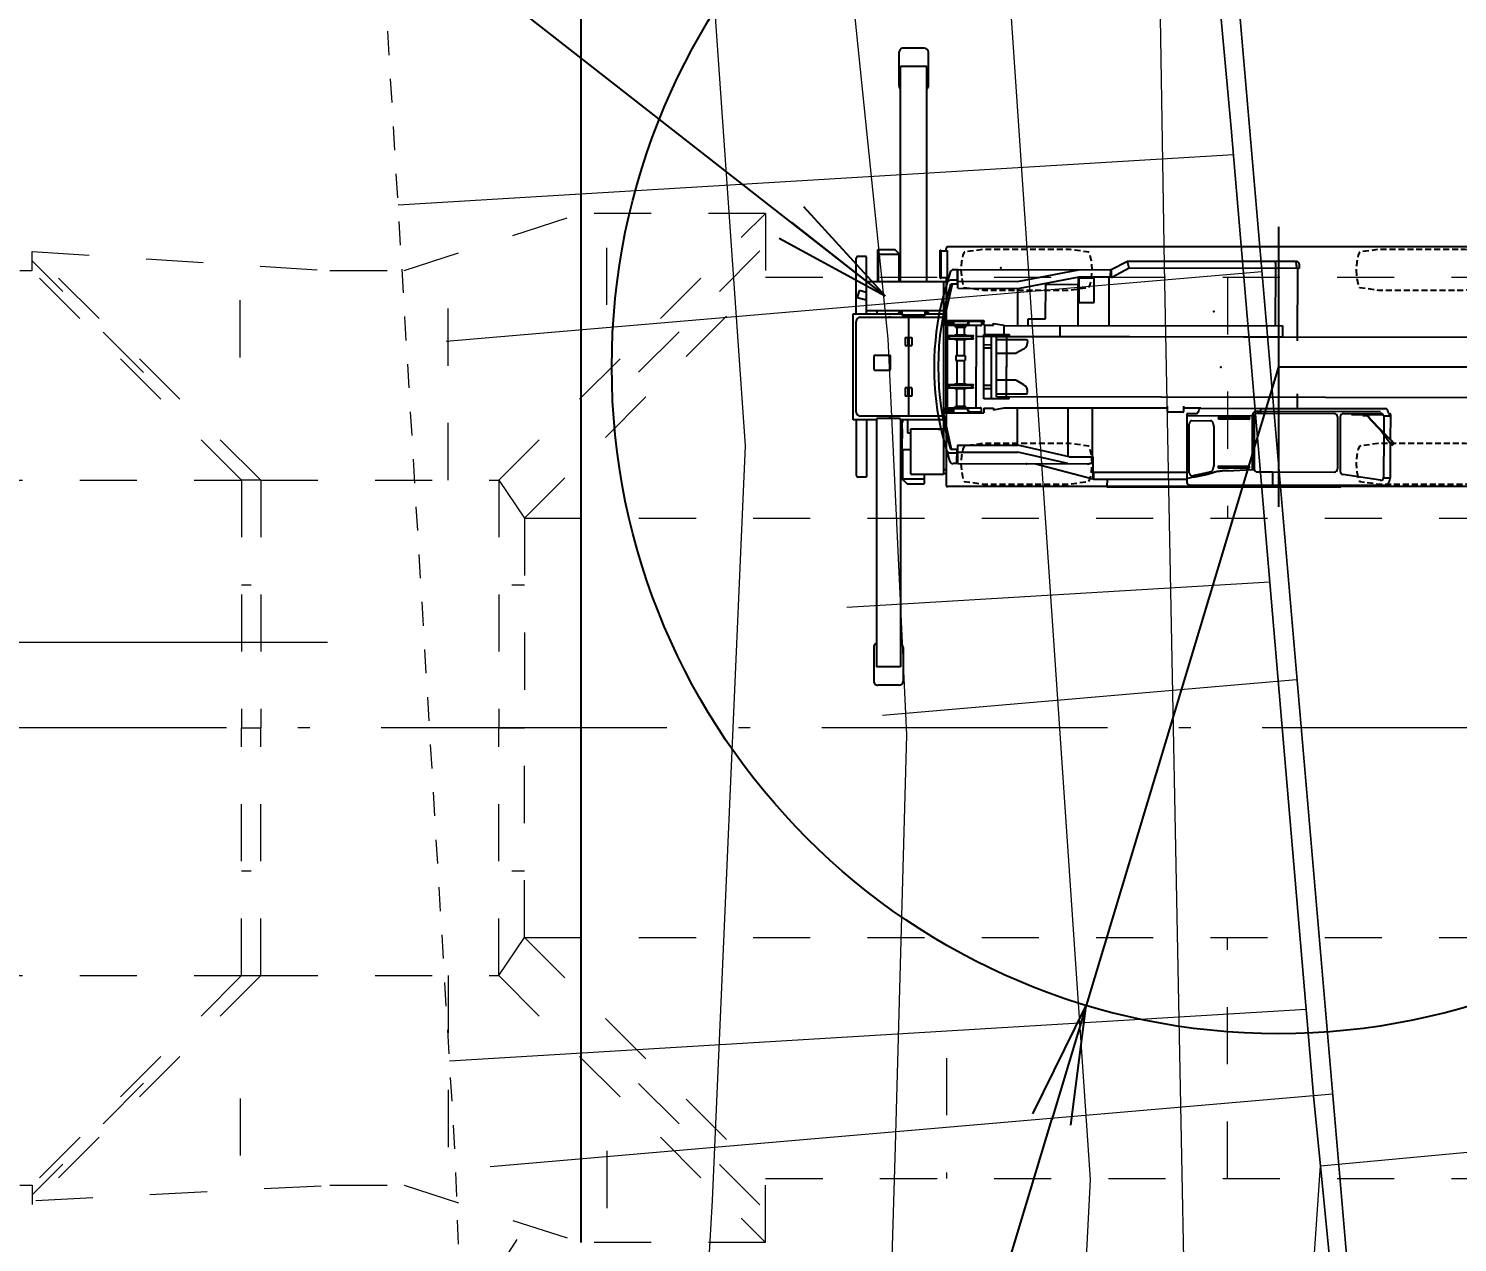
# Model space of a CAD drawing. Header units: millimetres. Extents: x -2078669 to -1085629, y -5987148 to 310365.
# Drawn here: x -1726151 to -1711151, y -1453353 to -1440614 of the extents above; entities that cross this region are included whole.
import ezdxf

# ---------------------------------------------------------------- set-up
doc = ezdxf.new("R2010")
doc.units = ezdxf.units.MM
doc.header["$LTSCALE"] = 500
doc.header["$PDSIZE"] = 300
for name, pattern in [('561019', [1, 0.5, -0.5]), ('57103', [5.5, 5, -0.5]), ('DASHED2', [0.375, 0.25, -0.125]), ('SXF_一点短鎖線', [9.25, 6, -1.5, 0.25, -1.5]), ('SXF_跳び破線', [12, 6, -6])]:
    doc.linetypes.add(name, pattern=pattern)
doc.layers.get('Defpoints').update_dxf_attribs({"color": 153})
for name, color, linetype, lineweight in [('D-BGD', 7, 'Continuous', 13), ('D-BMK', 2, 'SXF_一点短鎖線', 13), ('D-BYP-STR1', 2, 'Continuous', 13), ('D-BYP-STR2', 6, 'Continuous', 25), ('D-BYP-STR8', 5, 'Continuous', 25), ('D-BYP-STRB', 5, 'Continuous', 25), ('D-STR-TXT', 7, 'Continuous', 13)]:
    doc.layers.add(name, color=color, linetype=linetype, lineweight=lineweight)
doc.styles.add('MS ゴシック', font='MS Gothic.ttf')
doc.dimstyles.new('DIM-500-F', dxfattribs={"dimscale": 500, "dimtxt": 3.5, "dimasz": 2.5, "dimexe": 0, "dimexo": 2, "dimgap": 0.8, "dimtad": 1, "dimdec": 0, "dimzin": 0, "dimdsep": 46, "dimtxsty": 'MS ゴシック', "dimblk": 'OPEN', "dimcen": 0.1, "dimclrd": 256, "dimclre": 256, "dimclrt": 256, "dimaunit": 1, "dimadec": 4, "dimazin": 0, "dimtfac": 1, "dimtdec": 0, "dimtmove": 2, "dimatfit": 3, "dimldrblk": 'OPEN', "dimfxl": 1, "dimtolj": 1, "dimtzin": 0, "dimlwd": -1, "dimlwe": -1, "dimarcsym": 2})

# ---------------------------------------------------------------- blocks, each defined once
blk = doc.blocks.new('河川平面')
at = {"layer": 'D-BGD', "linetype": 'Continuous'}
for p, q in [((1597465, -2777439), (1588695, -2777966)), ((1597760, -2778667), (1589197, -2779397)), ((1597846, -2781924), (1593406, -2782191)), ((1598125, -2782949), (1593780, -2783323)), ((1598228, -2786410), (1589235, -2786951)), ((1598508, -2787298), (1589661, -2788061))]:
    blk.add_line(p, q, dxfattribs=at)
at = {"layer": 'D-BGD', "linetype": 'Continuous', "flags": 128}
for points, elevation in [([(1590808, -2808776), (1591696, -2793578), (1591996, -2788414), (1592342, -2780492), (1591147, -2763427), (1590833, -2752355)], 363000), ([(1592920, -2817369), (1593566, -2799486), (1593914, -2787848), (1594033, -2783526), (1593837, -2779371), (1592635, -2767650), (1592323, -2752005), (1592214, -2744615), (1592355, -2741337), (1592065, -2738931), (1591868, -2736368), (1591191, -2733054), (1590470, -2730378), (1590110, -2728111), (1592654, -2726520), (1596089, -2731932), (1596515, -2732747), (1596855, -2733003), (1597195, -2732985), (1597380, -2732344), (1597515, -2716139), (1597024, -2705574), (1596761, -2682544)], 364000), ([(1598376, -2683702), (1598671, -2698444), (1599114, -2717044), (1598931, -2737455), (1597776, -2741725), (1594389, -2742024), (1594210, -2756839), (1594357, -2764363), (1595098, -2775535), (1595958, -2788193), (1595288, -2801281), (1595145, -2805403)], 365000), ([(1601205, -2738696), (1600819, -2752402), (1600282, -2762864), (1599943, -2767240), (1596557, -2767553), (1596737, -2778596), (1597033, -2793887), (1596801, -2798268), (1596698, -2801298), (1596605, -2804750), (1596599, -2811008), (1596447, -2814317), (1596478, -2820692), (1596952, -2823497), (1597518, -2825046), (1598028, -2825906), (1598453, -2827121), (1601191, -2828349), (1601198, -2836316)], 366000), ([(1603298, -2835363), (1603152, -2823926), (1600406, -2822719), (1598998, -2816058), (1598329, -2809840), (1598049, -2792840), (1598377, -2788050), (1601762, -2787733), (1602661, -2771476), (1603042, -2760850), (1603554, -2748138), (1603478, -2740041)], 367000)]:
    blk.add_lwpolyline(points, dxfattribs=dict(at, elevation=elevation))
at = {"layer": 'D-BGD', "linetype": '561019', "flags": 128}
blk.add_lwpolyline([(1594315, -2833105), (1593657, -2833087), (1593245, -2833076), (1591237, -2816520), (1590511, -2811759), (1590076, -2808915), (1589638, -2797190), (1589292, -2787903), (1587476, -2757692), (1587519, -2740005), (1586896, -2733447), (1584831, -2727803), (1583142, -2724109), (1580537, -2721142), (1580880, -2720687), (1582125, -2719028), (1582140, -2719008)], dxfattribs=at)
at = {"layer": 'D-BGD', "linetype": 'Continuous', "flags": 128}
for points in [[(1582140, -2719008), (1585199, -2721557), (1587710, -2724583), (1590099, -2728093), (1590110, -2728111), (1591962, -2731343), (1592824, -2733665), (1593520, -2735998), (1593986, -2737930), (1594098, -2739006), (1594389, -2742024), (1594482, -2742989), (1595401, -2755251), (1596341, -2765209), (1596557, -2767553), (1597441, -2777158), (1598308, -2787353), (1598377, -2788050), (1598643, -2790764), (1599233, -2797877), (1599793, -2803334)], [(1598643, -2790764), (1598377, -2788050), (1598308, -2787353), (1597441, -2777158), (1596557, -2767553), (1596341, -2765209), (1595401, -2755251), (1594482, -2742989), (1594389, -2742024), (1594098, -2739006)]]:
    blk.add_lwpolyline(points, dxfattribs=at)
at = {"layer": 'D-BGD', "linetype": 'Continuous', "extrusion": (0.995578, 0.086824, 0.035859), "elevation": 1362595}
blk.add_lwpolyline([(-2929396, 318894), (-2912663, 318294), (-2896354, 317784)], dxfattribs=at)
at = {"layer": 'D-BGD', "linetype": '57103', "elevation": 362500, "flags": 128}
blk.add_lwpolyline([(1477172, -2870692), (1480389, -2867967), (1484971, -2865393), (1488582, -2864193), (1490390, -2862448), (1490901, -2861451), (1491577, -2859965), (1492253, -2857970), (1492523, -2854950), (1492706, -2848007), (1492343, -2845971), (1491818, -2844356), (1491196, -2841336), (1490209, -2837875), (1487912, -2834245), (1484986, -2828256), (1481365, -2824222), (1477611, -2819585), (1476055, -2817947), (1475124, -2816767), (1474521, -2815562), (1474237, -2813430), (1474818, -2811802), (1475257, -2810826), (1476458, -2809344), (1478073, -2808418), (1482363, -2806108), (1485565, -2802358), (1489241, -2799156), (1490166, -2797637), (1493717, -2792408), (1495727, -2790693), (1496990, -2790207), (1498678, -2790410), (1515296, -2793779), (1523090, -2795880), (1526242, -2797376), (1532639, -2801346), (1534483, -2801833), (1535345, -2801857), (1536115, -2801690), (1536414, -2801377), (1536811, -2800496), (1536775, -2798251), (1531411, -2785253), (1530397, -2780634), (1531536, -2779067), (1532905, -2778516), (1534675, -2777962), (1556794, -2782089), (1584092, -2789157), (1586463, -2789792), (1587876, -2790125), (1589173, -2790027), (1589943, -2788823)], dxfattribs=at)
at = {"layer": 'D-BGD', "linetype": 'Continuous'}
blk.add_polyline3d([(1585914, -2722964, 364040), (1587847, -2725240, 364500), (1589298, -2727170, 364240), (1590897, -2729946, 364190), (1592006, -2732452, 364680), (1593056, -2735120, 364910), (1593563, -2737027, 364940), (1596852, -2768087, 366440), (1598250, -2784336, 366950), (1599683, -2801007, 367550), (1600652, -2813768, 368170)], dxfattribs=at)
blk = doc.blocks.new('A$Cd970f3e8')
at = {"layer": 'D-BYP-STRB'}
for p, q in [((20313, 6288), (20313, 6643)), ((20356, 6686), (20579, 6686)), ((20621, 6288), (20621, 6643)), ((20342, 3897), (20342, 6494)), ((20342, 6494), (20593, 6494)), ((20593, 3897), (20593, 6494)), ((16372, 1873), (16372, 4813)), ((14023, 4600), (19843, 4600)), ((15195, 4509), (15195, 4158)), ((15269, 4509), (15195, 4509)), ((17309, 4582), (15249, 4586)), ((15268, 4059), (15269, 4509)), ((15303, 4533), (15696, 4474)), ((18173, 4602), (15717, 4607)), ((15717, 4585), (15717, 4607)), ((15807, 4607), (15807, 4585)), ((15807, 4607), (15807, 4585)), ((16436, 4447), (16436, 4584)), ((17333, 3842), (17334, 4557)), ((18314, 4522), (17341, 4523)), ((18172, 4522), (18173, 4602)), ((18175, 4600), (19843, 4600)), ((18315, 4449), (18315, 4520)), ((18322, 4523), (18934, 4363)), ((18322, 4290), (18322, 4522)), ((19863, 2408), (19863, 4581)), ((20089, 4565), (20089, 4470)), ((20272, 4571), (20094, 4571)), ((20310, 4519), (20094, 4519)), ((20310, 4532), (20272, 4571)), ((20316, 4532), (20310, 4532)), ((20316, 4532), (20316, 4212)), ((20703, 4501), (20786, 4501)), ((15724, 3867), (15725, 4440)), ((15753, 3867), (15754, 4415)), ((16436, 4447), (15786, 4448)), ((16595, 4447), (16436, 4447)), ((16628, 3857), (16629, 4421)), ((16650, 4421), (16628, 4421)), ((16649, 3857), (16650, 4421)), ((16906, 4434), (16650, 4421)), ((16998, 4404), (16685, 4405)), ((16998, 4385), (16685, 4386)), ((17052, 3967), (17053, 4385)), ((17054, 4396), (17053, 4393)), ((17053, 4393), (17053, 4391)), ((17053, 4391), (17053, 4389)), ((17053, 4389), (17053, 4387)), ((17053, 4387), (17053, 4384)), ((17053, 4384), (17053, 4382)), ((17055, 4403), (17054, 4401)), ((17054, 4401), (17054, 4398)), ((17054, 4398), (17054, 4396)), ((17056, 4409), (17055, 4406)), ((17055, 4406), (17055, 4403)), ((17057, 4412), (17056, 4409)), ((17058, 4415), (17057, 4412)), ((17059, 4418), (17058, 4415)), ((17060, 4421), (17059, 4418)), ((17062, 4424), (17060, 4421)), ((17063, 4427), (17062, 4424)), ((17066, 4431), (17063, 4427)), ((17068, 4434), (17066, 4431)), ((17071, 4437), (17068, 4434)), ((17074, 4439), (17071, 4437)), ((17078, 4442), (17074, 4439)), ((17081, 4443), (17078, 4442)), ((17282, 4487), (17278, 4487)), ((17286, 4486), (17282, 4487)), ((17290, 4485), (17286, 4486)), ((17293, 4483), (17290, 4485)), ((17297, 4481), (17293, 4483)), ((17300, 4478), (17297, 4481)), ((17302, 4474), (17300, 4478)), ((17304, 4471), (17302, 4474)), ((17306, 4468), (17304, 4471)), ((17308, 4464), (17306, 4468)), ((17309, 4461), (17308, 4464)), ((17310, 4458), (17309, 4461)), ((17311, 4455), (17310, 4458)), ((17312, 4452), (17311, 4455)), ((17313, 4449), (17312, 4452)), ((17313, 4447), (17313, 4449)), ((17314, 4444), (17313, 4447)), ((17314, 4442), (17314, 4444)), ((17314, 4439), (17314, 4442)), ((17315, 4437), (17314, 4439)), ((17314, 3967), (17315, 4429)), ((17315, 4434), (17315, 4437)), ((17315, 4432), (17315, 4434)), ((17315, 4430), (17315, 4432)), ((17315, 4428), (17315, 4430)), ((17315, 4425), (17315, 4428)), ((18315, 4449), (17341, 4451)), ((18341, 4352), (18339, 4350)), ((18344, 4354), (18341, 4352)), ((18347, 4355), (18344, 4354)), ((18350, 4357), (18347, 4355)), ((18353, 4358), (18350, 4357)), ((18356, 4359), (18353, 4358)), ((18359, 4360), (18356, 4359)), ((18362, 4360), (18359, 4360)), ((18365, 4361), (18362, 4360)), ((18367, 4362), (18365, 4361)), ((18370, 4362), (18367, 4362)), ((18373, 4362), (18370, 4362)), ((18376, 4362), (18373, 4362)), ((18379, 4362), (18376, 4362)), ((19741, 4360), (18379, 4362)), ((18585, 4358), (19108, 4239)), ((19741, 4359), (19741, 4360)), ((19742, 4359), (19741, 4359)), ((19742, 4166), (19742, 4359)), ((19748, 4360), (19747, 4208)), ((19748, 4360), (19787, 4360)), ((19863, 4461), (19865, 4464)), ((19863, 4423), (19865, 4421)), ((19889, 4464), (19865, 4464)), ((19889, 4421), (19865, 4421)), ((20232, 4470), (19889, 4470)), ((19889, 2452), (19889, 4470)), ((20232, 4470), (20232, 3996)), ((20699, 3899), (20699, 4497)), ((20805, 3899), (20805, 4482)), ((18323, 4326), (18322, 4323)), ((18322, 4323), (18322, 4319)), ((18569, 4289), (18322, 4290)), ((18324, 4330), (18323, 4326)), ((18325, 4333), (18324, 4330)), ((18327, 4337), (18325, 4333)), ((18329, 4340), (18327, 4337)), ((18331, 4343), (18329, 4340)), ((18329, 3777), (18330, 4290)), ((18333, 4345), (18331, 4343)), ((18336, 4348), (18333, 4345)), ((18339, 4350), (18336, 4348)), ((18569, 4289), (19108, 4166)), ((18580, 4287), (18580, 3783)), ((19742, 4238), (19108, 4239)), ((19747, 4210), (19742, 4210)), ((19819, 4248), (19747, 4248)), ((19817, 4208), (19747, 4208)), ((19804, 4208), (19802, 4208)), ((19802, 4208), (19802, 4208)), ((19805, 4204), (19803, 4203)), ((19804, 4208), (19889, 3827)), ((19901, 4068), (19825, 4331)), ((20324, 4212), (20232, 4212)), ((20324, 4212), (20324, 3929)), ((15182, 4171), (15163, 4152)), ((15163, 4152), (15170, 4145)), ((15172, 4129), (15182, 4119)), ((15202, 4147), (15180, 4126)), ((15180, 4126), (15404, 3896)), ((15182, 4171), (15192, 4160)), ((15192, 4160), (15303, 4009)), ((15195, 4109), (15194, 3859)), ((19741, 4165), (19108, 4166)), ((19113, 4166), (19112, 3779)), ((20324, 3994), (20324, 4097)), ((15268, 3859), (15268, 4036)), ((15303, 4008), (15408, 3900)), ((15403, 3905), (15399, 3901)), ((15402, 3903), (15400, 3901)), ((15400, 3901), (15466, 3834)), ((15402, 3903), (15422, 3883)), ((17052, 3970), (17052, 3968)), ((17052, 3968), (17052, 3966)), ((17052, 3966), (17052, 3964)), ((17052, 3964), (17052, 3961)), ((17052, 3961), (17053, 3959)), ((17053, 3959), (17053, 3957)), ((17053, 3957), (17053, 3954)), ((17053, 3954), (17054, 3952)), ((17054, 3952), (17054, 3949)), ((17054, 3949), (17055, 3946)), ((17055, 3946), (17055, 3943)), ((17055, 3943), (17056, 3941)), ((17056, 3941), (17057, 3938)), ((17057, 3938), (17058, 3934)), ((17058, 3934), (17060, 3931)), ((17060, 3931), (17061, 3928)), ((17061, 3928), (17063, 3924)), ((17063, 3924), (17065, 3921)), ((17065, 3921), (17068, 3918)), ((17068, 3918), (17071, 3915)), ((17071, 3915), (17074, 3912)), ((17074, 3912), (17078, 3910)), ((17078, 3910), (17082, 3909)), ((17082, 3909), (17086, 3909)), ((17281, 3908), (17086, 3909)), ((17281, 3908), (17285, 3909)), ((17285, 3909), (17289, 3910)), ((17289, 3910), (17292, 3912)), ((17292, 3912), (17295, 3915)), ((17295, 3915), (17298, 3918)), ((17298, 3918), (17301, 3921)), ((17301, 3921), (17303, 3924)), ((17303, 3924), (17305, 3927)), ((17305, 3927), (17307, 3931)), ((17307, 3931), (17308, 3934)), ((17308, 3934), (17309, 3937)), ((17309, 3937), (17310, 3940)), ((17310, 3940), (17311, 3943)), ((17311, 3943), (17312, 3946)), ((17312, 3948), (17313, 3951)), ((17312, 3946), (17312, 3948)), ((17313, 3954), (17314, 3956)), ((17313, 3951), (17313, 3954)), ((17314, 3968), (17314, 3970)), ((17314, 3965), (17314, 3968)), ((17314, 3963), (17314, 3965)), ((17314, 3961), (17314, 3963)), ((17314, 3958), (17314, 3961)), ((17314, 3956), (17314, 3958)), ((20232, 3996), (19889, 3996)), ((19936, 4004), (19936, 4005)), ((19937, 4005), (19936, 4005)), ((20266, 4037), (20232, 4037)), ((20266, 3899), (20266, 4037)), ((20342, 3907), (20313, 3907)), ((20329, 3946), (20327, 3946)), ((20342, 3946), (20329, 3946)), ((15194, 3859), (15194, 3846)), ((15268, 3859), (15194, 3859)), ((15210, 3838), (15203, 3838)), ((15218, 3831), (15225, 3802)), ((16560, 3780), (15250, 3782)), ((15273, 3848), (15449, 3848)), ((15689, 3833), (15298, 3833)), ((16563, 3810), (15300, 3812)), ((15405, 3897), (15404, 3896)), ((15408, 3900), (15407, 3899)), ((15412, 3889), (15410, 3887)), ((15410, 3887), (15465, 3832)), ((15422, 3883), (15420, 3881)), ((15425, 3866), (15431, 3860)), ((15427, 3870), (15426, 3870)), ((15426, 3864), (15429, 3861)), ((15437, 3864), (15435, 3862)), ((15435, 3862), (15435, 3861)), ((15488, 3855), (15445, 3855)), ((15458, 3839), (15456, 3837)), ((15461, 3843), (15459, 3841)), ((15462, 3843), (15468, 3836)), ((15488, 3840), (15464, 3841)), ((15471, 3855), (15471, 3841)), ((15472, 3854), (15472, 3842)), ((15488, 3854), (15472, 3854)), ((15472, 3848), (15607, 3847)), ((15488, 3841), (15472, 3842)), ((15488, 3855), (15488, 3854)), ((15488, 3841), (15488, 3840)), ((16563, 3831), (15788, 3832)), ((16174, 3780), (16174, 3627)), ((16563, 3782), (16563, 3831)), ((16563, 3782), (16563, 3831)), ((16594, 3831), (16563, 3831)), ((16595, 3810), (16563, 3810)), ((17186, 3779), (16565, 3780)), ((17333, 3855), (16627, 3857)), ((16997, 3891), (16684, 3892)), ((16997, 3872), (16684, 3873)), ((17192, 3779), (17369, 3779)), ((17210, 3797), (17218, 3822)), ((17324, 3834), (17234, 3834)), ((17369, 3755), (17369, 3811)), ((17377, 3820), (17531, 3819)), ((17540, 3755), (17540, 3811)), ((17540, 3779), (19253, 3776)), ((19365, 3795), (19254, 3775)), ((19365, 3777), (19365, 3799)), ((19467, 3777), (19365, 3777)), ((19886, 3827), (19467, 3828)), ((19467, 3777), (19467, 3828)), ((19632, 3817), (19489, 3817)), ((19489, 3817), (19489, 3790)), ((19852, 3774), (19504, 3774)), ((19548, 2910), (19549, 3774)), ((19548, 2910), (19549, 3774)), ((19629, 3788), (19625, 3817)), ((19632, 3817), (19636, 3788)), ((19777, 3782), (19644, 3782)), ((19658, 3774), (19658, 3758)), ((19764, 3758), (19658, 3758)), ((19672, 3570), (19673, 3758)), ((19750, 3758), (19749, 3570)), ((19765, 3774), (19764, 3758)), ((19785, 3789), (19786, 3817)), ((19875, 3817), (19786, 3817)), ((19794, 3817), (19792, 3789)), ((19808, 3804), (19807, 3804)), ((19807, 3804), (19807, 3803)), ((19807, 3803), (19807, 3802)), ((19807, 3802), (19807, 3802)), ((19807, 3802), (19807, 3801)), ((19807, 3801), (19807, 3801)), ((19807, 3801), (19807, 3800)), ((19807, 3800), (19807, 3800)), ((19807, 3800), (19807, 3800)), ((19807, 3800), (19807, 3800)), ((19807, 3800), (19807, 3799)), ((19807, 3799), (19807, 3799)), ((19807, 3799), (19807, 3799)), ((19807, 3799), (19807, 3799)), ((19807, 3799), (19807, 3799)), ((19807, 3799), (19807, 3799)), ((19807, 3799), (19807, 3799)), ((19807, 3799), (19807, 3798)), ((19807, 3798), (19807, 3798)), ((19807, 3798), (19807, 3798)), ((19807, 3798), (19807, 3798)), ((19807, 3798), (19807, 3798)), ((19807, 3798), (19807, 3798)), ((19807, 3798), (19807, 3798)), ((19807, 3798), (19807, 3798)), ((19807, 3798), (19807, 3798)), ((19807, 3798), (19807, 3797)), ((19807, 3797), (19807, 3797)), ((19807, 3797), (19807, 3797)), ((19807, 3797), (19807, 3797)), ((19807, 3797), (19807, 3797)), ((19807, 3797), (19807, 3797)), ((19807, 3797), (19807, 3797)), ((19807, 3797), (19807, 3797)), ((19807, 3797), (19807, 3796)), ((19807, 3796), (19807, 3796)), ((19807, 3796), (19807, 3796)), ((19807, 3796), (19807, 3796)), ((19807, 3796), (19807, 3795)), ((19807, 3795), (19807, 3795)), ((19807, 3795), (19807, 3795)), ((19807, 3795), (19807, 3794)), ((19807, 3794), (19807, 3794)), ((19807, 3794), (19807, 3793)), ((19807, 3793), (19807, 3793)), ((19807, 3793), (19807, 3792)), ((19807, 3792), (19808, 3791)), ((19845, 3805), (19808, 3805)), ((19808, 3805), (19808, 3804)), ((19845, 3791), (19808, 3791)), ((19808, 3791), (19808, 3791)), ((19850, 2899), (19852, 3784)), ((19864, 2899), (19866, 3784)), ((19875, 3817), (19875, 3789)), ((19889, 3827), (19886, 3827)), ((19886, 3827), (19886, 3824)), ((19889, 3899), (20342, 3899)), ((19889, 3862), (20256, 3862)), ((20256, 3651), (20256, 3862)), ((20258, 3651), (20258, 3862)), ((20258, 3862), (20761, 3862)), ((20354, 3885), (20581, 3885)), ((20463, 3862), (20446, 3862)), ((20464, 3862), (20446, 3862)), ((20593, 3899), (20839, 3899)), ((20805, 3818), (20805, 2868)), ((20839, 3899), (20839, 2787)), ((11932, 3674), (19334, 3660)), ((19334, 3626), (19023, 3627)), ((19199, 3681), (19466, 3681)), ((19199, 3681), (19199, 3661)), ((19227, 3655), (19226, 3031)), ((19334, 3660), (19332, 3025)), ((19334, 3626), (19332, 3059)), ((19385, 3681), (19384, 3004)), ((19466, 3681), (19465, 3004)), ((20223, 3651), (20290, 3651)), ((20223, 3565), (20223, 3651)), ((20252, 3565), (20252, 3651)), ((20263, 3565), (20263, 3651)), ((20290, 3565), (20290, 3651)), ((20831, 3642), (20839, 3642)), ((19126, 3484), (19048, 3530)), ((19126, 3484), (19333, 3484)), ((19385, 3574), (19466, 3573)), ((19385, 3541), (19466, 3541)), ((19848, 3564), (19574, 3565)), ((19574, 3565), (19574, 3562)), ((19847, 3560), (19574, 3560)), ((19574, 3531), (19574, 3529)), ((19847, 3528), (19574, 3529)), ((19575, 3560), (19590, 3555)), ((19590, 3539), (19575, 3534)), ((19847, 3533), (19575, 3533)), ((19651, 3570), (19650, 3565)), ((19650, 3528), (19651, 3523)), ((19771, 3570), (19651, 3570)), ((19770, 3523), (19651, 3523)), ((19672, 3278), (19672, 3523)), ((19749, 3278), (19749, 3523)), ((19771, 3528), (19770, 3523)), ((19771, 3570), (19771, 3565)), ((19832, 3554), (19846, 3559)), ((19846, 3533), (19832, 3538)), ((19847, 3528), (19847, 3531)), ((19848, 3562), (19848, 3564)), ((20223, 3565), (20290, 3565)), ((20256, 3120), (20256, 3565)), ((16372, 3343), (12269, 3343)), ((20446, 3372), (20446, 3229)), ((20612, 3378), (20451, 3378)), ((20618, 3372), (20618, 3229)), ((19048, 3157), (19126, 3202)), ((19333, 3201), (19126, 3202)), ((19759, 3278), (19661, 3278)), ((19661, 3224), (19661, 3278)), ((19759, 3224), (19661, 3224)), ((19671, 3056), (19672, 3224)), ((19748, 3056), (19749, 3224)), ((19759, 3224), (19759, 3278)), ((20452, 3224), (20612, 3224)), ((19332, 3025), (11931, 3038)), ((16173, 3070), (16171, 2312)), ((16328, 3032), (19548, 3026)), ((16328, 3032), (16328, 2915)), ((18664, 3027), (18664, 2911)), ((19022, 3060), (19332, 3059)), ((19198, 3025), (19198, 3005)), ((19465, 3004), (19198, 3005)), ((19253, 3020), (19252, 2910)), ((19252, 3020), (19252, 2916)), ((19252, 3020), (19252, 2910)), ((19465, 3144), (19384, 3144)), ((19465, 3111), (19384, 3112)), ((19455, 3012), (19455, 2908)), ((19847, 3051), (19573, 3051)), ((19573, 3051), (19573, 3048)), ((19846, 3046), (19573, 3046)), ((19846, 3019), (19573, 3019)), ((19573, 3017), (19573, 3015)), ((19847, 3014), (19573, 3015)), ((19575, 3046), (19589, 3041)), ((19589, 3025), (19575, 3020)), ((19650, 3056), (19649, 3051)), ((19649, 3015), (19650, 3009)), ((19770, 3056), (19650, 3056)), ((19770, 3009), (19650, 3009)), ((19671, 2926), (19671, 3009)), ((19748, 2926), (19748, 3009)), ((19770, 3056), (19770, 3051)), ((19770, 3014), (19770, 3009)), ((19831, 3040), (19845, 3046)), ((19845, 3019), (19831, 3024)), ((19847, 3048), (19847, 3051)), ((19847, 3014), (19847, 3017)), ((20290, 3120), (20223, 3120)), ((20223, 3035), (20223, 3120)), ((20290, 3035), (20223, 3035)), ((20252, 3035), (20252, 3120)), ((20256, 2824), (20256, 3035)), ((20258, 2824), (20258, 3035)), ((20263, 3035), (20263, 3120)), ((20290, 3035), (20290, 3120)), ((19254, 2910), (16328, 2915)), ((16405, 2313), (16406, 2915)), ((18149, 2912), (18149, 2647)), ((18476, 2911), (18476, 2480)), ((19002, 2909), (19002, 2840)), ((19110, 2906), (19110, 2520)), ((19168, 2910), (19168, 2908)), ((19254, 2910), (19363, 2891)), ((19466, 2908), (19363, 2908)), ((19363, 2908), (19363, 2886)), ((19466, 2908), (19466, 2857)), ((19466, 2857), (19466, 2874)), ((19466, 2874), (19487, 2874)), ((19466, 2860), (19885, 2859)), ((19487, 2895), (19487, 2868)), ((19487, 2868), (19874, 2867)), ((19502, 2910), (19850, 2910)), ((19624, 2867), (19627, 2897)), ((19635, 2896), (19631, 2867)), ((19642, 2902), (19776, 2902)), ((19763, 2926), (19656, 2926)), ((19656, 2926), (19656, 2910)), ((19763, 2926), (19763, 2910)), ((19785, 2867), (19783, 2895)), ((19791, 2895), (19792, 2867)), ((19798, 2475), (19885, 2859)), ((19806, 2892), (19805, 2891)), ((19805, 2891), (19805, 2890)), ((19805, 2890), (19805, 2890)), ((19805, 2890), (19805, 2889)), ((19805, 2889), (19805, 2889)), ((19805, 2889), (19805, 2889)), ((19805, 2889), (19805, 2888)), ((19805, 2888), (19805, 2888)), ((19805, 2888), (19805, 2888)), ((19805, 2888), (19805, 2887)), ((19805, 2887), (19805, 2887)), ((19805, 2887), (19805, 2887)), ((19805, 2887), (19805, 2887)), ((19805, 2887), (19805, 2887)), ((19805, 2887), (19805, 2887)), ((19805, 2887), (19805, 2887)), ((19805, 2887), (19805, 2886)), ((19805, 2886), (19805, 2886)), ((19805, 2886), (19805, 2886)), ((19805, 2886), (19805, 2886)), ((19805, 2886), (19805, 2886)), ((19805, 2886), (19805, 2886)), ((19805, 2886), (19805, 2886)), ((19805, 2886), (19805, 2886)), ((19805, 2886), (19805, 2886)), ((19805, 2886), (19805, 2885)), ((19805, 2885), (19805, 2885)), ((19805, 2885), (19805, 2885)), ((19805, 2885), (19805, 2885)), ((19805, 2885), (19805, 2885)), ((19805, 2885), (19805, 2885)), ((19805, 2885), (19805, 2885)), ((19805, 2885), (19805, 2885)), ((19805, 2885), (19805, 2884)), ((19805, 2884), (19805, 2884)), ((19805, 2884), (19805, 2884)), ((19805, 2884), (19805, 2884)), ((19805, 2884), (19805, 2883)), ((19805, 2883), (19805, 2883)), ((19805, 2883), (19805, 2883)), ((19805, 2883), (19805, 2882)), ((19805, 2882), (19805, 2882)), ((19805, 2882), (19805, 2881)), ((19805, 2881), (19805, 2881)), ((19805, 2881), (19806, 2880)), ((19807, 2893), (19806, 2892)), ((19806, 2892), (19806, 2892)), ((19806, 2880), (19806, 2879)), ((19806, 2879), (19843, 2879)), ((19806, 2879), (19806, 2879)), ((19807, 2893), (19843, 2893)), ((19874, 2894), (19874, 2867)), ((18817, 2841), (18816, 2477)), ((19002, 2840), (18817, 2841)), ((20256, 2824), (19889, 2824)), ((20076, 2787), (19889, 2787)), ((19889, 2755), (20701, 2755)), ((20048, 2787), (20048, 2778)), ((20048, 2778), (20076, 2778)), ((20050, 2787), (20050, 2778)), ((20076, 2788), (20076, 2755)), ((20080, 2788), (20080, 2755)), ((20316, 2801), (20089, 2801)), ((20316, 2797), (20089, 2797)), ((20761, 2824), (20258, 2824)), ((20324, 2788), (20324, 2755)), ((20328, 2788), (20328, 2755)), ((20839, 2787), (20328, 2787)), ((20328, 2778), (20359, 2778)), ((20359, 2787), (20359, 2778)), ((20446, 2824), (20463, 2824)), ((20446, 2824), (20464, 2824)), ((20589, 2755), (20589, 2787)), ((20621, 2817), (20621, 2824)), ((20699, 2787), (20699, 2755)), ((20701, 2452), (20701, 2755)), ((20805, 2787), (20805, 2204)), ((18149, 2646), (18149, 2399)), ((18466, 2668), (18309, 2668)), ((18309, 2668), (18309, 2411)), ((18466, 2668), (18465, 2411)), ((19821, 2352), (19898, 2615)), ((20701, 2645), (20792, 2621)), ((20701, 2562), (20772, 2543)), ((20792, 2621), (20772, 2543)), ((17939, 2310), (18115, 2402)), ((18128, 2402), (18115, 2402)), ((18128, 2327), (18128, 2402)), ((18465, 2411), (18309, 2411)), ((19106, 2520), (18464, 2399)), ((19112, 2447), (18471, 2326)), ((18474, 2401), (18475, 2478)), ((18816, 2477), (18475, 2478)), ((19738, 2519), (19106, 2520)), ((19739, 2446), (19112, 2447)), ((19738, 2519), (19738, 2518)), ((19739, 2518), (19738, 2325)), ((19739, 2518), (19738, 2518)), ((19739, 2474), (19744, 2474)), ((19744, 2476), (19744, 2324)), ((19744, 2476), (19814, 2475)), ((19744, 2436), (19816, 2436)), ((19799, 2476), (19801, 2475)), ((19848, 2411), (19848, 2123)), ((19913, 2408), (19848, 2408)), ((19863, 2452), (20701, 2452)), ((19913, 2415), (19913, 2119)), ((19925, 2415), (19913, 2415)), ((19925, 2415), (19925, 2119)), ((20063, 2452), (20063, 192)), ((20342, 2452), (20342, 192)), ((20354, 2154), (20354, 2452)), ((20359, 2154), (20359, 2452)), ((20576, 2115), (20576, 2452)), ((20581, 2120), (20581, 2452)), ((20699, 2452), (20699, 2189)), ((16154, 2267), (16154, 2312)), ((16154, 2313), (17939, 2310)), ((16182, 2282), (16182, 2312)), ((16182, 2286), (16182, 2285)), ((16182, 2285), (16182, 2284)), ((16182, 2284), (16182, 2283)), ((16182, 2283), (16182, 2281)), ((16182, 2281), (16182, 2280)), ((16182, 2280), (16182, 2279)), ((16182, 2279), (16182, 2278)), ((16182, 2278), (16182, 2277)), ((16182, 2277), (16182, 2276)), ((16182, 2276), (16182, 2274)), ((16182, 2274), (16182, 2273)), ((16182, 2273), (16183, 2271)), ((16183, 2271), (16183, 2269)), ((16183, 2269), (16183, 2268)), ((16183, 2268), (16183, 2266)), ((16183, 2266), (16184, 2263)), ((16184, 2263), (16184, 2261)), ((16184, 2261), (16185, 2258)), ((16185, 2258), (16186, 2255)), ((16186, 2255), (16187, 2252)), ((16187, 2252), (16188, 2249)), ((16401, 2313), (16401, 2284)), ((16401, 2284), (16401, 2283)), ((16401, 2283), (16401, 2283)), ((16401, 2283), (16401, 2282)), ((16401, 2282), (16401, 2282)), ((16401, 2282), (16401, 2281)), ((16401, 2281), (16401, 2280)), ((16401, 2280), (16401, 2280)), ((16401, 2280), (16401, 2279)), ((16401, 2279), (16401, 2278)), ((16401, 2278), (16401, 2278)), ((16401, 2278), (16401, 2277)), ((16401, 2277), (16401, 2276)), ((16401, 2276), (16401, 2275)), ((16401, 2275), (16401, 2273)), ((16401, 2273), (16401, 2272)), ((16401, 2272), (16401, 2270)), ((16401, 2270), (16401, 2268)), ((16401, 2268), (16402, 2266)), ((16402, 2266), (16402, 2262)), ((16402, 2262), (16402, 2258)), ((16402, 2258), (16403, 2254)), ((16403, 2254), (16404, 2248)), ((17939, 2310), (17956, 2237)), ((17956, 2237), (18128, 2327)), ((18135, 2399), (18134, 2327)), ((19738, 2324), (18134, 2327)), ((18464, 2399), (18135, 2399)), ((19738, 2325), (19738, 2324)), ((19738, 2325), (19738, 2325)), ((19783, 2324), (19744, 2324)), ((16180, 2240), (17787, 2238)), ((16181, 2240), (17956, 2237)), ((16188, 2249), (16190, 2246)), ((16190, 2246), (16192, 2243)), ((16192, 2243), (16195, 2241)), ((16195, 2241), (16198, 2240)), ((16404, 2248), (16406, 2242)), ((16406, 2242), (16409, 2240)), ((19913, 2125), (19848, 2125)), ((19863, 2125), (19863, 2105)), ((19925, 2119), (19913, 2119)), ((20354, 2154), (20359, 2154)), ((20359, 2166), (20576, 2166)), ((20359, 2154), (20398, 2115)), ((20398, 2115), (20576, 2115)), ((20703, 2185), (20786, 2185)), ((14023, 2085), (19843, 2085)), ((20048, 398), (20048, 43)), ((20356, 398), (20356, 43)), ((20063, 192), (20342, 192)), ((20091, 0), (20313, 0))]:
    blk.add_line(p, q, dxfattribs=at)
at = {"layer": 'D-BYP-STRB', "linetype": 'DASHED2', "ltscale": 0.5, "flags": 128}
for points in [[(15551, 4446), (15536, 4515), (15522, 4546), (15324, 4574), (14412, 4574), (14215, 4546), (14200, 4515), (14185, 4446), (14179, 4361), (14185, 4275), (14200, 4207), (14215, 4176), (14240, 4173), (14240, 4173), (14412, 4148), (15325, 4148), (15522, 4176), (15536, 4207), (15551, 4275), (15557, 4361)], [(19706, 4361), (19700, 4446), (19685, 4515), (19671, 4546), (19474, 4574), (18561, 4574), (18364, 4546), (18349, 4515), (18335, 4446), (18329, 4361), (18335, 4275), (18349, 4207), (18364, 4176), (18389, 4173), (18389, 4173), (18561, 4148), (19474, 4148), (19671, 4176), (19685, 4207), (19700, 4275)], [(15557, 2325), (15551, 2410), (15536, 2479), (15522, 2510), (15324, 2538), (14412, 2538), (14215, 2510), (14200, 2479), (14185, 2410), (14179, 2325), (14185, 2239), (14200, 2171), (14215, 2140), (14240, 2136), (14240, 2136), (14412, 2112), (15325, 2112), (15522, 2140), (15536, 2171), (15551, 2239)], [(19706, 2325), (19700, 2410), (19685, 2479), (19671, 2510), (19474, 2538), (18561, 2538), (18364, 2510), (18349, 2479), (18335, 2410), (18329, 2325), (18335, 2239), (18349, 2171), (18364, 2140), (18389, 2136), (18389, 2136), (18561, 2112), (19474, 2112), (19671, 2140), (19685, 2171), (19700, 2239)]]:
    blk.add_lwpolyline(points, close=True, dxfattribs=at)
at = {"layer": 'D-BYP-STRB'}
for centre, radius, start, end in [((20356, 6643), 42.8, 90, 180), ((20579, 6643), 42.8, 360, 90), ((20356, 6288), 42.8, 180, 250.1338), ((20579, 6288), 42.8, 289.8709, 360), ((15273, 4502), 75.9, 164.7498, 172.3237), ((15255, 4504), 57.8, 172.3237, 174.6913), ((15281, 4500), 83.6, 161.2186, 164.7498), ((15409, 4456), 219, 157.6874, 161.2186), ((15464, 4433), 279, 154.9009, 157.6874), ((15337, 4493), 139, 152.1144, 154.9009), ((15312, 4506), 110, 145.4701, 152.1144), ((15271, 4534), 60.7, 138.8258, 145.4701), ((15263, 4541), 49.6, 130.6341, 138.8258), ((15253, 4553), 34.2, 122.4423, 130.6341), ((15250, 4558), 28.7, 106.1696, 122.4423), ((15249, 4561), 24.9, 89.8969, 106.1696), ((15249, 3505), 1081, 89.2785, 89.7971), ((15249, 3506), 1080, 89.2785, 89.7971), ((15248, 3486), 1100, 88.7599, 89.2785), ((15248, 3486), 1101, 88.7599, 89.2785), ((15299, 4504), 29.9, 81.4166, 169.5861), ((15248, 3485), 1101, 88.2127, 88.7599), ((15248, 3485), 1101, 88.2127, 88.7599), ((17944, 1058), 3509, 100.0082, 101.8749), ((17502, 3129), 1391, 99.8246, 100.5841), ((17308, 4557), 25.7, 359.8968, 89.8968), ((18314, 4520), 1.71, 359.8955, 89.8952), ((19843, 4581), 19.7, 0, 90), ((20094, 4565), 5.13, 89.9999, 180), ((20703, 4497), 3.94, 90, 180), ((20786, 4482), 19.1, 360, 90), ((15691, 4440), 34.2, 359.8954, 81.4166), ((15788, 4414), 34.2, 93.1937, 178.5495), ((16595, 4413), 34.2, 14.3744, 89.8968), ((16685, 4395), 9.41, 89.8968, 269.8968), ((16876, 5892), 1458, 270.7503, 271.8216), ((16893, 5361), 927, 271.8216, 272.8928), ((16897, 5270), 836, 272.8928, 273.8319), ((16907, 5133), 699, 273.8319, 274.7709), ((16911, 5081), 646, 274.7709, 276.4926), ((16919, 5012), 576, 276.4926, 278.2142), ((16998, 4395), 9.41, 269.8969, 89.8968), ((16938, 4881), 444, 278.2142, 280.1215), ((16970, 4701), 262, 280.1215, 282.0288), ((16973, 4686), 246, 282.0288, 283.2628), ((16906, 4970), 538, 283.2628, 284.4969), ((16903, 4983), 551, 284.4969, 284.8183), ((16339, 7113), 2754, 284.8183, 285.1397), ((18315, -189), 4810, 105.0344, 105.1397), ((17317, 3527), 962, 104.929, 105.0344), ((17309, 3540), 931, 104.929, 105.0388), ((17414, 3164), 1338, 104.5564, 104.929), ((17836, 1535), 3020, 104.1839, 104.5564), ((17818, 1593), 2944, 104.1839, 104.5564), ((18104, 478), 4111, 103.9458, 104.1839), ((18092, 507), 4064, 103.9458, 104.1839), ((17720, 2022), 2521, 103.7078, 103.9458), ((17731, 1959), 2568, 103.7078, 103.9458), ((17710, 2065), 2476, 103.4123, 103.7078), ((17724, 1988), 2537, 103.4123, 103.7078), ((17765, 1834), 2714, 103.1169, 103.4123), ((17751, 1876), 2653, 103.1169, 103.4123), ((17738, 1950), 2594, 102.8113, 103.1169), ((17725, 1989), 2536, 102.8113, 103.1169), ((17681, 2179), 2341, 102.5057, 102.8113), ((17669, 2252), 2284, 102.5057, 102.8113), ((17654, 2322), 2213, 102.187, 102.5057), ((17665, 2253), 2266, 102.187, 102.5057), ((17678, 2208), 2329, 101.8684, 102.187), ((17667, 2243), 2277, 101.8684, 102.187), ((17644, 2372), 2162, 101.4943, 101.8684), ((17636, 2392), 2124, 101.4943, 101.8684), ((17531, 2927), 1595, 101.1202, 101.4943), ((17538, 2873), 1634, 101.1202, 101.4943), ((17944, 1041), 3509, 100.9387, 101.8749), ((17525, 2956), 1566, 100.8522, 101.1202), ((17511, 3012), 1491, 100.8522, 101.1202), ((17894, 1030), 3527, 100.5841, 100.8522), ((17908, 939), 3602, 100.5841, 100.8522), ((17497, 3140), 1363, 99.8246, 100.5841), ((19787, 4321), 39.4, 16.0901, 89.8968), ((16977, 3347), 2968, 342.9225, 16.8716), ((19819, 4208), 39.4, 16.0902, 89.8968), ((15167, 4142), 4.28, 329.0464, 44.3645), ((15179, 4135), 8.93, 149.0481, 279.8533), ((15188, 4125), 8.93, 224.3712, 279.8535), ((15189, 4157), 4.28, 36.1049, 44.3531), ((16977, 3347), 3011, 345.9327, 13.8636), ((15306, 4011), 4.28, 216.1587, 224.4074), ((20259, 3950), 68.4, 321.9999, 356.8851), ((15203, 3846), 8.55, 179.8968, 269.8968), ((15210, 3829), 8.55, 13.2093, 89.8968), ((15250, 3808), 25.7, 193.2093, 269.8969), ((15298, 3863), 29.9, 188.1101, 269.8969), ((15429, 3867), 4.28, 134.371, 224.3711), ((15432, 3864), 4.28, 224.3712, 314.3711), ((15461, 3842), 0.428, 44.3711, 134.371), ((15690, 3867), 34.2, 269.897, 359.8969), ((15787, 3867), 34.2, 179.8968, 269.8967), ((16560, 3782), 2.74, 269.8969, 359.8968), ((16560, 3782), 1.71, 269.8969, 359.8968), ((16560, 3782), 2.74, 269.8968, 359.8968), ((16565, 3782), 1.88, 179.8968, 269.8968), ((16565, 3782), 1.88, 179.8968, 269.8967), ((16565, 3782), 0.855, 179.8968, 269.8968), ((16594, 3865), 34.2, 269.8969, 345.4207), ((16595, 3863), 53.9, 269.8969, 352.6024), ((16684, 3882), 9.41, 89.8968, 269.8968), ((16997, 3882), 9.41, 269.8969, 89.8968), ((17186, 3804), 25.7, 269.8969, 343.0363), ((17234, 3817), 17.1, 89.8967, 163.0362), ((17324, 3842), 8.55, 269.8969, 359.8968), ((17377, 3811), 8.55, 89.9108, 179.8968), ((17531, 3811), 8.55, 359.8969, 89.9108), ((19504, 3790), 15.4, 179.8969, 269.8969), ((19644, 3790), 15.4, 186.094, 269.8918), ((19644, 3790), 7.7, 187.8135, 269.8948), ((19777, 3789), 15.4, 269.8916, 357.1235), ((19777, 3789), 7.7, 269.8864, 356.5122), ((19845, 3784), 20.5, 359.8968, 89.8968), ((19845, 3784), 6.84, 359.8968, 89.8968), ((19860, 3789), 15.4, 291.5378, 359.8968), ((20354, 3897), 12.4, 179.9999, 269.9999), ((20581, 3897), 12.4, 270.0001, 0), ((20761, 3818), 44.1, 360, 89.9999), ((19023, 3610), 17.1, 89.8931, 175.1234), ((19091, 3604), 85.5, 175.1238, 239.8975), ((19576, 3562), 2.57, 179.8916, 249.895), ((19576, 3531), 2.57, 109.895, 179.8914), ((19587, 3547), 8.55, 289.897, 69.8968), ((19835, 3546), 8.55, 109.8969, 249.8968), ((19845, 3562), 2.57, 289.8987, 359.9021), ((19845, 3531), 2.57, 359.9022, 69.8986), ((20452, 3372), 5.13, 89.9992, 179.9883), ((20612, 3372), 5.13, 0.0117, 89.9992), ((19090, 3083), 85.5, 119.8962, 184.6699), ((20452, 3229), 5.13, 180, 270.0007), ((20612, 3229), 5.13, 270.0008, 0), ((19022, 3077), 17.1, 184.6703, 269.9006), ((19575, 3048), 2.57, 179.8916, 249.895), ((19575, 3017), 2.57, 109.895, 179.8914), ((19586, 3033), 8.55, 289.897, 69.8968), ((19834, 3032), 8.55, 109.8969, 249.8968), ((19844, 3048), 2.57, 289.8987, 359.9021), ((19844, 3017), 2.57, 359.9022, 69.8986), ((19502, 2895), 15.4, 89.8968, 179.8968), ((19642, 2895), 15.4, 89.9019, 173.6997), ((19642, 2895), 7.7, 89.8989, 171.9802), ((19775, 2894), 15.4, 2.6702, 89.9021), ((19775, 2894), 7.7, 3.2814, 89.9073), ((19843, 2899), 6.84, 269.8969, 359.8968), ((19843, 2899), 20.5, 269.8969, 359.8968), ((19858, 2894), 15.4, 359.8968, 68.2559), ((20761, 2868), 44.1, 270.0001, 360), ((20020, 2746), 42.8, 12.701, 48.9493), ((20022, 2746), 42.8, 12.701, 48.9493), ((20089, 2788), 12.4, 90, 180), ((20089, 2788), 8.55, 90, 180), ((20316, 2788), 12.4, 359.9999, 89.9999), ((20316, 2788), 8.55, 359.9999, 89.9999), ((20413, 2736), 68.4, 141.9071, 163.5622), ((19816, 2475), 39.4, 269.8969, 343.7035), ((16155, 2304), 0.855, 89.7569, 179.8968), ((16181, 2267), 26.5, 179.8968, 269.9015), ((19783, 2363), 39.4, 269.8969, 343.7036), ((19843, 2105), 19.7, 270.0001, 360), ((20576, 2120), 5.13, 270, 0), ((20703, 2189), 3.94, 180, 269.9999), ((20786, 2204), 19.1, 270, 0), ((20091, 398), 42.8, 131.2924, 180), ((20313, 398), 42.8, 360, 48.7016), ((20091, 43), 42.8, 180, 270), ((20313, 43), 42.8, 270, 0)]:
    blk.add_arc(centre, radius, start, end, dxfattribs=at)
for p in [(19017, 4361), (16977, 3347), (19227, 3343), (19227, 3343), (19227, 3343), (17053, 2762), (19287, 2305)]:
    blk.add_point(p, dxfattribs=at)
blk = doc.blocks.new('_Open')
at = {"color": 0, "linetype": 'ByBlock', "lineweight": -2}
for p, q in [((-1, 0.167), (0, 0)), ((-1, -0.167), (0, 0)), ((0, 0), (-1, 0))]:
    blk.add_line(p, q, dxfattribs=at)
blk = doc.blocks.new('*D33')
at = {"layer": 'D-BYP-STR8', "transparency": 16777216}
for p, q in [((-1713029, -1444163), (-1715048, -1450865)), ((-1717992, -1460633), (-1715409, -1452062))]:
    blk.add_line(p, q, dxfattribs=at)
at = {"layer": 'Defpoints', "color": 0, "transparency": 16777216}
for p in [(-1713029, -1444163), (-1715048, -1450865)]:
    blk.add_point(p, dxfattribs=at)
at = {"layer": 'D-BYP-STR8', "transparency": 16777216, "xscale": 1250, "yscale": 1250, "zscale": 1250, "rotation": 73.23041745820821}
blk.add_blockref('_Open', (-1715048, -1450865), dxfattribs=at)
at = {"layer": 'D-BYP-STR8', "transparency": 16777216, "char_height": 1750, "attachment_point": 5, "rotation": 73.2304, "style": 'MS ゴシック'}
for s, insert in [('\\A1;(13.7t)', (-1715520, -1457356)), ('\\A1;R7000', (-1718102, -1456578))]:
    blk.add_mtext(s, dxfattribs=dict(at, insert=insert))

msp = doc.modelspace()

# ---------------------------------------------------------------- linework, layer by layer
at = {"layer": 'D-BMK', "linetype": 'SXF_一点短鎖線'}
msp.add_line((-1622324.6, -1447952.7), (-1736237.2, -1447952.7), dxfattribs=at)
at = {"layer": 'D-BYP-STR1', "linetype": 'SXF_跳び破線', "ltscale": 0.2}
for p, q in [((-1722209.6, -1443152.7), (-1720350.4, -1442552.7)), ((-1721214.5, -1445352.7), (-1718414.5, -1442552.7)), ((-1718414.5, -1442552.7), (-1720350.4, -1442552.7)), ((-1720080.3, -1443513.4, -354000), (-1720080.3, -1442552.7, -354000)), ((-1718414.5, -1442552.7), (-1718414.5, -1443222.7)), ((-1723714.5, -1445352.7), (-1726114.9, -1442952.4)), ((-1726114.9, -1443152.4), (-1726114.9, -1442952.4)), ((-1726114.9, -1442952.4), (-1722988, -1443152.7)), ((-1721746.1, -1445352.7), (-1721746.1, -1443003.2)), ((-1719747, -1444220.2), (-1718414.5, -1442887.7)), ((-1724944.8, -1444222.4), (-1726114.9, -1443052.4)), ((-1723914.5, -1445352.7), (-1726114.9, -1443152.4)), ((-1723930.3, -1444064.4), (-1723930.3, -1443103.7)), ((-1722988, -1443152.7), (-1722209.6, -1443152.7)), ((-1720944.5, -1445752.7), (-1718414.5, -1443222.7)), ((-1718414.5, -1443222.7), (-1702814.8, -1443222.7)), ((-1716514.5, -1444487.7), (-1716514.5, -1443222.7)), ((-1713564.6, -1443222.7), (-1713564.6, -1445752.7)), ((-1736414.5, -1445352.7), (-1723914.5, -1445352.7)), ((-1723914.5, -1445352.7), (-1723914.5, -1447952.7)), ((-1723714.5, -1445352.7), (-1723914.5, -1445352.7)), ((-1723714.5, -1445352.7), (-1721214.5, -1445352.7)), ((-1723714.5, -1445352.7), (-1723714.5, -1447952.7)), ((-1721214.5, -1445352.7), (-1721214.5, -1447952.7)), ((-1721214.5, -1445352.7), (-1720944.5, -1445752.7)), ((-1720944.5, -1445752.7), (-1720944.5, -1447952.7)), ((-1720944.5, -1445752.7), (-1700284.8, -1445752.7)), ((-1723914.5, -1446452.7), (-1723814.5, -1446452.7)), ((-1721079.5, -1446452.7), (-1720944.5, -1446452.7)), ((-1723914.5, -1450552.7), (-1723914.5, -1447952.7)), ((-1723914.5, -1447952.7), (-1723714.5, -1447952.7)), ((-1723714.5, -1450552.7), (-1723714.5, -1447952.7)), ((-1721214.5, -1450552.7), (-1721214.5, -1447952.7)), ((-1721214.5, -1447952.7), (-1720944.5, -1447952.7)), ((-1720944.5, -1450152.7), (-1720944.5, -1447952.7)), ((-1723914.5, -1449452.7), (-1723814.5, -1449452.7)), ((-1721079.5, -1449452.7), (-1720944.5, -1449452.7)), ((-1721214.5, -1450552.7), (-1720944.5, -1450152.7)), ((-1720944.5, -1450152.7), (-1700284.8, -1450152.7)), ((-1720944.5, -1450152.7), (-1718414.5, -1452682.7)), ((-1713564.6, -1452682.7), (-1713564.6, -1450152.7)), ((-1736414.5, -1450552.7), (-1723914.5, -1450552.7)), ((-1723714.5, -1450552.7), (-1726114.9, -1452953.1)), ((-1723914.5, -1450552.7), (-1726114.9, -1452753.1)), ((-1723914.5, -1450552.7), (-1723714.5, -1450552.7)), ((-1723714.5, -1450552.7), (-1721214.5, -1450552.7)), ((-1721746.1, -1450552.7), (-1721746.1, -1452902.3)), ((-1721214.5, -1450552.7), (-1718414.5, -1453352.7)), ((-1716514.5, -1451417.7), (-1716514.5, -1452682.7)), ((-1724944.8, -1451683.1), (-1726114.9, -1452853.1)), ((-1719747, -1451685.2), (-1718414.5, -1453017.7)), ((-1723930.3, -1451841.1), (-1723930.3, -1452801.8)), ((-1720080.3, -1452392.1, -354000), (-1720080.3, -1453352.7, -354000)), ((-1726114.9, -1452753.1), (-1726114.9, -1452953.1)), ((-1726075.2, -1452913.5), (-1722988, -1452752.7)), ((-1722988, -1452752.7), (-1722209.6, -1452752.7)), ((-1722209.6, -1452752.7), (-1720350.4, -1453352.7)), ((-1718414.5, -1453352.7), (-1718414.5, -1452682.7)), ((-1718414.5, -1452682.7), (-1702814.8, -1452682.7)), ((-1718414.5, -1453352.7), (-1720350.4, -1453352.7))]:
    msp.add_line(p, q, dxfattribs=at)
for points in [[(-1732243.7, -1443152.4), (-1726114.9, -1443152.4)], [(-1732243.7, -1452753.1), (-1726114.9, -1452753.1)]]:
    msp.add_lwpolyline(points, dxfattribs=at)
at = {"layer": 'D-BYP-STR2'}
msp.add_line((-1720350.4, -1453352.7), (-1720350.4, -1439352.7), dxfattribs=at)
at = {"layer": 'D-BYP-STR8'}
msp.add_circle((-1713028.8, -1444162.7), 7000, dxfattribs=at)
at = {"layer": 'D-STR-TXT'}
msp.add_line((-1734612.5, -1447052.7), (-1723012.5, -1447052.7), dxfattribs=at)

# ---------------------------------------------------------------- block references
at = {"layer": 'D-BGD'}
msp.add_blockref('河川平面', (-3310965.8, 1335500.2), dxfattribs=at)
at = {"layer": 'D-BYP-STR8', "rotation": 180}
msp.add_blockref('A$Cd970f3e8', (-1696657.1, -1440819.8), dxfattribs=at)

# ---------------------------------------------------------------- dimensions: what is measured, and where the dimension line sits
at = {"layer": 'D-BYP-STR8'}
dim = msp.add_radius_dim(center=(-1713028.8, -1444162.7), mpoint=(-1715048.5, -1450865), text='<>\\X(13.7t)', dimstyle='DIM-500-F', override={"dimtmove": 0}, dxfattribs=at)
dim.commit()
dim.dimension.update_dxf_attribs({"geometry": '*D33', "text_midpoint": (-1716880.9, -1456946)})

# ---------------------------------------------------------------- leaders
msp.add_leader([(-1717158.8, -1443416.8), (-1727957, -1434978.2)], dimstyle='DIM-500-F', dxfattribs=at)

doc.saveas('drawing.dxf')
